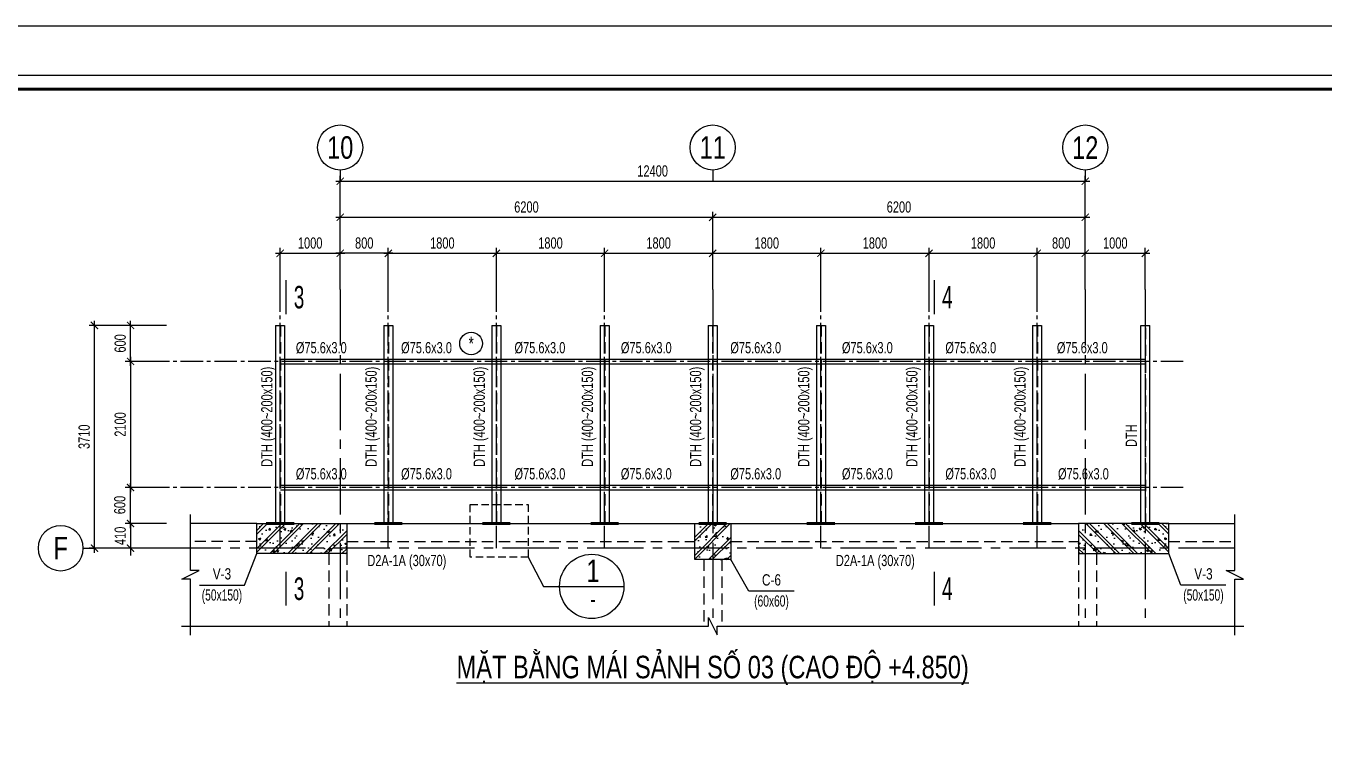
# Model space of a CAD drawing. Header units: millimetres. Extents: x 0 to 63075, y 0 to 44550.
# Drawn here: x 13894 to 35499, y 32726 to 44550 of the extents above; entities that cross this region are included whole.
import ezdxf
from ezdxf.enums import TextEntityAlignment as Align

# ---------------------------------------------------------------- set-up
doc = ezdxf.new("R2010")
doc.units = ezdxf.units.MM
doc.header["$LTSCALE"] = 250
doc.header["$MEASUREMENT"] = 0
doc.header["$PDMODE"] = 3
doc.linetypes.add('CENTER2', pattern=[1.125, 0.75, -0.125, 0.125, -0.125])
doc.linetypes.add('HIDDEN', pattern=[0.375, 0.25, -0.125])
doc.layers.get('0').update_dxf_attribs({"linetype": 'CONTINUOUS'})
doc.layers.get('Defpoints').update_dxf_attribs({"linetype": 'CONTINUOUS'})
for name, color, linetype in [('CDC-KHUNGTEN', 9, 'CONTINUOUS'), ('CDC.01.AXIS', 160, 'CENTER2'), ('CDC.02.DIM', 1, 'CONTINUOUS'), ('CDC.03.BORDER', 3, 'CONTINUOUS'), ('CDC.04.HIDDEN', 8, 'HIDDEN'), ('CDC.05.STEEL', 4, 'CONTINUOUS'), ('CDC.06.TEXT', 2, 'CONTINUOUS'), ('CDC.07.TEXTCOL', 3, 'CONTINUOUS'), ('CDC.08.TEXTBEAM', 2, 'CONTINUOUS'), ('CDC.10.HATCH', 251, 'CONTINUOUS'), ('CDC.11.NOTE', 8, 'CONTINUOUS'), ('CDC.14.STEELNUM', 9, 'CONTINUOUS'), ('TEXTCOL_SHAPE', 6, 'CONTINUOUS')]:
    doc.layers.add(name, color=color, linetype=linetype)
doc.styles.add('ARIAL', font='arial.ttf', dxfattribs={"width": 0.6})
doc.styles.add('BIGTEXT', font='arial.ttf', dxfattribs={"width": 0.8})
doc.styles.add('KCS_BIGTEXT', font='arial.ttf', dxfattribs={"width": 0.75})
doc.styles.add('KCS_SMTEXT', font='arial.ttf', dxfattribs={"width": 0.7})
doc.styles.add('SMTEXT', font='arial.ttf', dxfattribs={"width": 0.75})
doc.styles.add('vnsimplexh', font='arial.ttf', dxfattribs={"width": 0.7})
doc.dimstyles.new('KCS_DIM75', dxfattribs={"dimscale": 75, "dimtxt": 2.5, "dimasz": 1.6, "dimexe": 1.2, "dimexo": 0, "dimgap": 1, "dimtad": 1, "dimdec": 0, "dimzin": 0, "dimdsep": 46, "dimtxsty": 'KCS_SMTEXT', "dimblk": 'ARCHTICK', "dimcen": 0, "dimdle": 1, "dimclrd": 256, "dimclre": 256, "dimclrt": 2, "dimadec": 0, "dimazin": 0, "dimtfac": 1, "dimtdec": 0, "dimtix": 1, "dimtmove": 2, "dimatfit": 3, "dimfxl": 1, "dimtolj": 1, "dimtzin": 0, "dimarcsym": 0})

# ---------------------------------------------------------------- blocks, each defined once
blk = doc.blocks.new('_ArchTick')
at = {"color": 0, "linetype": 'ByBlock', "const_width": 0.15}
blk.add_lwpolyline([(-0.5, -0.5), (0.5, 0.5)], dxfattribs=at)
blk = doc.blocks.new('*D25')
at = {"layer": 'CDC.02.DIM', "lineweight": -2, "transparency": 16777216}
for p, q in [((19049, 41364), (25399, 41364)), ((19124, 40164), (19124, 41454)), ((25324, 40164), (25324, 41454))]:
    blk.add_line(p, q, dxfattribs=at)
at = {"layer": 'Defpoints', "color": 0, "transparency": 16777216}
for p in [(25324, 41364), (19124, 40164), (25324, 40164)]:
    blk.add_point(p, dxfattribs=at)
at = {"layer": 'CDC.02.DIM', "lineweight": -2, "transparency": 16777216, "xscale": 120, "yscale": 120, "zscale": 120, "rotation": 180}
blk.add_blockref('_ArchTick', (19124, 41364), dxfattribs=at)
at = {"layer": 'CDC.02.DIM', "lineweight": -2, "transparency": 16777216, "xscale": 120, "yscale": 120, "zscale": 120}
blk.add_blockref('_ArchTick', (25324, 41364), dxfattribs=at)
at = {"layer": 'CDC.02.DIM', "color": 2, "transparency": 16777216, "insert": (22224, 41534), "char_height": 187.5, "attachment_point": 5, "style": 'KCS_SMTEXT'}
blk.add_mtext('\\A1;6200', dxfattribs=at)
blk = doc.blocks.new('*D26')
at = {"layer": 'CDC.02.DIM', "lineweight": -2, "transparency": 16777216}
for p, q in [((25249, 41364), (31599, 41364)), ((25324, 40164), (25324, 41454)), ((31524, 40164), (31524, 41454))]:
    blk.add_line(p, q, dxfattribs=at)
at = {"layer": 'Defpoints', "color": 0, "transparency": 16777216}
for p in [(31524, 41364), (25324, 40164), (31524, 40164)]:
    blk.add_point(p, dxfattribs=at)
at = {"layer": 'CDC.02.DIM', "lineweight": -2, "transparency": 16777216, "xscale": 120, "yscale": 120, "zscale": 120, "rotation": 180}
blk.add_blockref('_ArchTick', (25324, 41364), dxfattribs=at)
at = {"layer": 'CDC.02.DIM', "lineweight": -2, "transparency": 16777216, "xscale": 120, "yscale": 120, "zscale": 120}
blk.add_blockref('_ArchTick', (31524, 41364), dxfattribs=at)
at = {"layer": 'CDC.02.DIM', "color": 2, "transparency": 16777216, "insert": (28424, 41534), "char_height": 187.5, "attachment_point": 5, "style": 'KCS_SMTEXT'}
blk.add_mtext('\\A1;6200', dxfattribs=at)
blk = doc.blocks.new('*D27')
at = {"layer": 'CDC.02.DIM', "lineweight": -2, "transparency": 16777216}
for p, q in [((16234, 36864), (15544, 36864)), ((15634, 36189), (15634, 36939)), ((16234, 36264), (15544, 36264))]:
    blk.add_line(p, q, dxfattribs=at)
at = {"layer": 'Defpoints', "color": 0, "transparency": 16777216}
for p in [(15634, 36864), (16234, 36864), (16234, 36264)]:
    blk.add_point(p, dxfattribs=at)
at = {"layer": 'CDC.02.DIM', "lineweight": -2, "transparency": 16777216, "xscale": 120, "yscale": 120, "zscale": 120}
for p, rotation in [((15634, 36864), 90), ((15634, 36264), 270)]:
    blk.add_blockref('_ArchTick', p, dxfattribs=dict(at, rotation=rotation))
at = {"layer": 'CDC.02.DIM', "color": 2, "transparency": 16777216, "insert": (15456, 36573), "char_height": 187.5, "attachment_point": 5, "rotation": 90, "style": 'KCS_SMTEXT'}
blk.add_mtext('\\A1;600', dxfattribs=at)
blk = doc.blocks.new('*D28')
at = {"layer": 'CDC.02.DIM', "lineweight": -2, "transparency": 16777216}
for p, q in [((15634, 36264), (15634, 36384)), ((16234, 36264), (15544, 36264)), ((15634, 36264), (15634, 35854)), ((16234, 35854), (15544, 35854)), ((15634, 35854), (15634, 35734))]:
    blk.add_line(p, q, dxfattribs=at)
at = {"layer": 'Defpoints', "color": 0, "transparency": 16777216}
for p in [(16234, 36264), (15634, 35854), (16234, 35854)]:
    blk.add_point(p, dxfattribs=at)
at = {"layer": 'CDC.02.DIM', "lineweight": -2, "transparency": 16777216, "xscale": 120, "yscale": 120, "zscale": 120}
for p, rotation in [((15634, 36264), 270), ((15634, 35854), 90)]:
    blk.add_blockref('_ArchTick', p, dxfattribs=dict(at, rotation=rotation))
at = {"layer": 'CDC.02.DIM', "color": 2, "transparency": 16777216, "insert": (15463, 36059), "char_height": 187.5, "attachment_point": 5, "rotation": 90, "style": 'KCS_SMTEXT'}
blk.add_mtext('\\A1;410', dxfattribs=at)
blk = doc.blocks.new('*D29')
at = {"layer": 'CDC.02.DIM', "lineweight": -2, "transparency": 16777216}
for p, q in [((16234, 39564), (14944, 39564)), ((15034, 35779), (15034, 39639)), ((16234, 35854), (14944, 35854))]:
    blk.add_line(p, q, dxfattribs=at)
at = {"layer": 'Defpoints', "color": 0, "transparency": 16777216}
for p in [(15034, 39564), (16234, 39564), (16234, 35854)]:
    blk.add_point(p, dxfattribs=at)
at = {"layer": 'CDC.02.DIM', "lineweight": -2, "transparency": 16777216, "xscale": 120, "yscale": 120, "zscale": 120}
for p, rotation in [((15034, 39564), 90), ((15034, 35854), 270)]:
    blk.add_blockref('_ArchTick', p, dxfattribs=dict(at, rotation=rotation))
at = {"layer": 'CDC.02.DIM', "color": 2, "transparency": 16777216, "insert": (14863, 37709), "char_height": 187.5, "attachment_point": 5, "rotation": 90, "style": 'KCS_SMTEXT'}
blk.add_mtext('\\A1;3710', dxfattribs=at)
blk = doc.blocks.new('*D42')
at = {"layer": 'CDC.02.DIM', "lineweight": -2, "transparency": 16777216}
for p, q in [((16234, 38964), (15544, 38964)), ((15634, 39039), (15634, 36789)), ((16234, 36864), (15544, 36864))]:
    blk.add_line(p, q, dxfattribs=at)
at = {"layer": 'Defpoints', "color": 0, "transparency": 16777216}
for p in [(16234, 38964), (15634, 36864), (16234, 36864)]:
    blk.add_point(p, dxfattribs=at)
at = {"layer": 'CDC.02.DIM', "lineweight": -2, "transparency": 16777216, "xscale": 120, "yscale": 120, "zscale": 120}
for p, rotation in [((15634, 38964), 90), ((15634, 36864), 270)]:
    blk.add_blockref('_ArchTick', p, dxfattribs=dict(at, rotation=rotation))
at = {"layer": 'CDC.02.DIM', "color": 2, "transparency": 16777216, "insert": (15463, 37914), "char_height": 187.5, "attachment_point": 5, "rotation": 90, "style": 'KCS_SMTEXT'}
blk.add_mtext('\\A1;2100', dxfattribs=at)
blk = doc.blocks.new('*D43')
at = {"layer": 'CDC.02.DIM', "lineweight": -2, "transparency": 16777216}
for p, q in [((31524, 40164), (31524, 40854)), ((32524, 40164), (32524, 40854)), ((31449, 40764), (32599, 40764))]:
    blk.add_line(p, q, dxfattribs=at)
at = {"layer": 'Defpoints', "color": 0, "transparency": 16777216}
for p in [(32524, 40764), (31524, 40164), (32524, 40164)]:
    blk.add_point(p, dxfattribs=at)
at = {"layer": 'CDC.02.DIM', "lineweight": -2, "transparency": 16777216, "xscale": 120, "yscale": 120, "zscale": 120, "rotation": 180}
blk.add_blockref('_ArchTick', (31524, 40764), dxfattribs=at)
at = {"layer": 'CDC.02.DIM', "lineweight": -2, "transparency": 16777216, "xscale": 120, "yscale": 120, "zscale": 120}
blk.add_blockref('_ArchTick', (32524, 40764), dxfattribs=at)
at = {"layer": 'CDC.02.DIM', "color": 2, "transparency": 16777216, "insert": (32024, 40934), "char_height": 187.5, "attachment_point": 5, "style": 'KCS_SMTEXT'}
blk.add_mtext('\\A1;1000', dxfattribs=at)
blk = doc.blocks.new('*D44')
at = {"layer": 'CDC.02.DIM', "lineweight": -2, "transparency": 16777216}
for p, q in [((18124, 40164), (18124, 40854)), ((19124, 40164), (19124, 40854)), ((18049, 40764), (19199, 40764))]:
    blk.add_line(p, q, dxfattribs=at)
at = {"layer": 'Defpoints', "color": 0, "transparency": 16777216}
for p in [(19124, 40764), (18124, 40164), (19124, 40164)]:
    blk.add_point(p, dxfattribs=at)
at = {"layer": 'CDC.02.DIM', "lineweight": -2, "transparency": 16777216, "xscale": 120, "yscale": 120, "zscale": 120, "rotation": 180}
blk.add_blockref('_ArchTick', (18124, 40764), dxfattribs=at)
at = {"layer": 'CDC.02.DIM', "lineweight": -2, "transparency": 16777216, "xscale": 120, "yscale": 120, "zscale": 120}
blk.add_blockref('_ArchTick', (19124, 40764), dxfattribs=at)
at = {"layer": 'CDC.02.DIM', "color": 2, "transparency": 16777216, "insert": (18624, 40934), "char_height": 187.5, "attachment_point": 5, "style": 'KCS_SMTEXT'}
blk.add_mtext('\\A1;1000', dxfattribs=at)
blk = doc.blocks.new('*D45')
at = {"layer": 'CDC.02.DIM', "lineweight": -2, "transparency": 16777216}
for p, q in [((19924, 40164), (19924, 40854)), ((21724, 40164), (21724, 40854)), ((19849, 40764), (21799, 40764))]:
    blk.add_line(p, q, dxfattribs=at)
at = {"layer": 'Defpoints', "color": 0, "transparency": 16777216}
for p in [(21724, 40764), (19924, 40164), (21724, 40164)]:
    blk.add_point(p, dxfattribs=at)
at = {"layer": 'CDC.02.DIM', "lineweight": -2, "transparency": 16777216, "xscale": 120, "yscale": 120, "zscale": 120, "rotation": 180}
blk.add_blockref('_ArchTick', (19924, 40764), dxfattribs=at)
at = {"layer": 'CDC.02.DIM', "lineweight": -2, "transparency": 16777216, "xscale": 120, "yscale": 120, "zscale": 120}
blk.add_blockref('_ArchTick', (21724, 40764), dxfattribs=at)
at = {"layer": 'CDC.02.DIM', "color": 2, "transparency": 16777216, "insert": (20824, 40934), "char_height": 187.5, "attachment_point": 5, "style": 'KCS_SMTEXT'}
blk.add_mtext('\\A1;1800', dxfattribs=at)
blk = doc.blocks.new('*D46')
at = {"layer": 'CDC.02.DIM', "lineweight": -2, "transparency": 16777216}
for p, q in [((16234, 39564), (15544, 39564)), ((15634, 38889), (15634, 39639)), ((16234, 38964), (15544, 38964))]:
    blk.add_line(p, q, dxfattribs=at)
at = {"layer": 'Defpoints', "color": 0, "transparency": 16777216}
for p in [(15634, 39564), (16234, 39564), (16234, 38964)]:
    blk.add_point(p, dxfattribs=at)
at = {"layer": 'CDC.02.DIM', "lineweight": -2, "transparency": 16777216, "xscale": 120, "yscale": 120, "zscale": 120}
for p, rotation in [((15634, 39564), 90), ((15634, 38964), 270)]:
    blk.add_blockref('_ArchTick', p, dxfattribs=dict(at, rotation=rotation))
at = {"layer": 'CDC.02.DIM', "color": 2, "transparency": 16777216, "insert": (15463, 39264), "char_height": 187.5, "attachment_point": 5, "rotation": 90, "style": 'KCS_SMTEXT'}
blk.add_mtext('\\A1;600', dxfattribs=at)
blk = doc.blocks.new('*D47')
at = {"layer": 'CDC.02.DIM', "lineweight": -2, "transparency": 16777216}
for p, q in [((21724, 40164), (21724, 40854)), ((23524, 40164), (23524, 40854)), ((21649, 40764), (23599, 40764))]:
    blk.add_line(p, q, dxfattribs=at)
at = {"layer": 'Defpoints', "color": 0, "transparency": 16777216}
for p in [(23524, 40764), (21724, 40164), (23524, 40164)]:
    blk.add_point(p, dxfattribs=at)
at = {"layer": 'CDC.02.DIM', "lineweight": -2, "transparency": 16777216, "xscale": 120, "yscale": 120, "zscale": 120, "rotation": 180}
blk.add_blockref('_ArchTick', (21724, 40764), dxfattribs=at)
at = {"layer": 'CDC.02.DIM', "lineweight": -2, "transparency": 16777216, "xscale": 120, "yscale": 120, "zscale": 120}
blk.add_blockref('_ArchTick', (23524, 40764), dxfattribs=at)
at = {"layer": 'CDC.02.DIM', "color": 2, "transparency": 16777216, "insert": (22624, 40934), "char_height": 187.5, "attachment_point": 5, "style": 'KCS_SMTEXT'}
blk.add_mtext('\\A1;1800', dxfattribs=at)
blk = doc.blocks.new('*D48')
at = {"layer": 'CDC.02.DIM', "lineweight": -2, "transparency": 16777216}
for p, q in [((23524, 40164), (23524, 40854)), ((25324, 40164), (25324, 40854)), ((23449, 40764), (25399, 40764))]:
    blk.add_line(p, q, dxfattribs=at)
at = {"layer": 'Defpoints', "color": 0, "transparency": 16777216}
for p in [(25324, 40764), (23524, 40164), (25324, 40164)]:
    blk.add_point(p, dxfattribs=at)
at = {"layer": 'CDC.02.DIM', "lineweight": -2, "transparency": 16777216, "xscale": 120, "yscale": 120, "zscale": 120, "rotation": 180}
blk.add_blockref('_ArchTick', (23524, 40764), dxfattribs=at)
at = {"layer": 'CDC.02.DIM', "lineweight": -2, "transparency": 16777216, "xscale": 120, "yscale": 120, "zscale": 120}
blk.add_blockref('_ArchTick', (25324, 40764), dxfattribs=at)
at = {"layer": 'CDC.02.DIM', "color": 2, "transparency": 16777216, "insert": (24424, 40934), "char_height": 187.5, "attachment_point": 5, "style": 'KCS_SMTEXT'}
blk.add_mtext('\\A1;1800', dxfattribs=at)
blk = doc.blocks.new('*D49')
at = {"layer": 'CDC.02.DIM', "lineweight": -2, "transparency": 16777216}
for p, q in [((25324, 40164), (25324, 40854)), ((27124, 40164), (27124, 40854)), ((25249, 40764), (27199, 40764))]:
    blk.add_line(p, q, dxfattribs=at)
at = {"layer": 'Defpoints', "color": 0, "transparency": 16777216}
for p in [(27124, 40764), (25324, 40164), (27124, 40164)]:
    blk.add_point(p, dxfattribs=at)
at = {"layer": 'CDC.02.DIM', "lineweight": -2, "transparency": 16777216, "xscale": 120, "yscale": 120, "zscale": 120, "rotation": 180}
blk.add_blockref('_ArchTick', (25324, 40764), dxfattribs=at)
at = {"layer": 'CDC.02.DIM', "lineweight": -2, "transparency": 16777216, "xscale": 120, "yscale": 120, "zscale": 120}
blk.add_blockref('_ArchTick', (27124, 40764), dxfattribs=at)
at = {"layer": 'CDC.02.DIM', "color": 2, "transparency": 16777216, "insert": (26224, 40934), "char_height": 187.5, "attachment_point": 5, "style": 'KCS_SMTEXT'}
blk.add_mtext('\\A1;1800', dxfattribs=at)
blk = doc.blocks.new('*D50')
at = {"layer": 'CDC.02.DIM', "lineweight": -2, "transparency": 16777216}
for p, q in [((27124, 40164), (27124, 40854)), ((28924, 40164), (28924, 40854)), ((27049, 40764), (28999, 40764))]:
    blk.add_line(p, q, dxfattribs=at)
at = {"layer": 'Defpoints', "color": 0, "transparency": 16777216}
for p in [(28924, 40764), (27124, 40164), (28924, 40164)]:
    blk.add_point(p, dxfattribs=at)
at = {"layer": 'CDC.02.DIM', "lineweight": -2, "transparency": 16777216, "xscale": 120, "yscale": 120, "zscale": 120, "rotation": 180}
blk.add_blockref('_ArchTick', (27124, 40764), dxfattribs=at)
at = {"layer": 'CDC.02.DIM', "lineweight": -2, "transparency": 16777216, "xscale": 120, "yscale": 120, "zscale": 120}
blk.add_blockref('_ArchTick', (28924, 40764), dxfattribs=at)
at = {"layer": 'CDC.02.DIM', "color": 2, "transparency": 16777216, "insert": (28024, 40934), "char_height": 187.5, "attachment_point": 5, "style": 'KCS_SMTEXT'}
blk.add_mtext('\\A1;1800', dxfattribs=at)
blk = doc.blocks.new('*D51')
at = {"layer": 'CDC.02.DIM', "lineweight": -2, "transparency": 16777216}
for p, q in [((28924, 40164), (28924, 40854)), ((30724, 40164), (30724, 40854)), ((28849, 40764), (30799, 40764))]:
    blk.add_line(p, q, dxfattribs=at)
at = {"layer": 'Defpoints', "color": 0, "transparency": 16777216}
for p in [(30724, 40764), (28924, 40164), (30724, 40164)]:
    blk.add_point(p, dxfattribs=at)
at = {"layer": 'CDC.02.DIM', "lineweight": -2, "transparency": 16777216, "xscale": 120, "yscale": 120, "zscale": 120, "rotation": 180}
blk.add_blockref('_ArchTick', (28924, 40764), dxfattribs=at)
at = {"layer": 'CDC.02.DIM', "lineweight": -2, "transparency": 16777216, "xscale": 120, "yscale": 120, "zscale": 120}
blk.add_blockref('_ArchTick', (30724, 40764), dxfattribs=at)
at = {"layer": 'CDC.02.DIM', "color": 2, "transparency": 16777216, "insert": (29824, 40934), "char_height": 187.5, "attachment_point": 5, "style": 'KCS_SMTEXT'}
blk.add_mtext('\\A1;1800', dxfattribs=at)
blk = doc.blocks.new('*D52')
at = {"layer": 'CDC.02.DIM', "lineweight": -2, "transparency": 16777216}
for p, q in [((30724, 40164), (30724, 40854)), ((31524, 40164), (31524, 40854)), ((30649, 40764), (31599, 40764))]:
    blk.add_line(p, q, dxfattribs=at)
at = {"layer": 'Defpoints', "color": 0, "transparency": 16777216}
for p in [(31524, 40764), (30724, 40164), (31524, 40164)]:
    blk.add_point(p, dxfattribs=at)
at = {"layer": 'CDC.02.DIM', "lineweight": -2, "transparency": 16777216, "xscale": 120, "yscale": 120, "zscale": 120, "rotation": 180}
blk.add_blockref('_ArchTick', (30724, 40764), dxfattribs=at)
at = {"layer": 'CDC.02.DIM', "lineweight": -2, "transparency": 16777216, "xscale": 120, "yscale": 120, "zscale": 120}
blk.add_blockref('_ArchTick', (31524, 40764), dxfattribs=at)
at = {"layer": 'CDC.02.DIM', "color": 2, "transparency": 16777216, "insert": (31124, 40934), "char_height": 187.5, "attachment_point": 5, "style": 'KCS_SMTEXT'}
blk.add_mtext('\\A1;800', dxfattribs=at)
blk = doc.blocks.new('_Axis name')
at = {"layer": 'CDC.02.DIM'}
blk.add_line((0, 2.5), (0, 0), dxfattribs=at)
blk.add_circle((0, 7.5), 5, dxfattribs=at)
at = {"layer": 'CDC.02.DIM', "style": 'BIGTEXT', "width": 0.75}
blk.add_attdef('.', text='', height=5, dxfattribs=at).set_placement((0, 7.5), align=Align.MIDDLE)
blk = doc.blocks.new('*D69')
at = {"layer": 'CDC.02.DIM', "lineweight": -2, "transparency": 16777216}
for p, q in [((19049, 41964), (31599, 41964)), ((19124, 40764), (19124, 42054)), ((31524, 40764), (31524, 42054))]:
    blk.add_line(p, q, dxfattribs=at)
at = {"layer": 'Defpoints', "color": 0, "transparency": 16777216}
for p in [(31524, 41964), (19124, 40764), (31524, 40764)]:
    blk.add_point(p, dxfattribs=at)
at = {"layer": 'CDC.02.DIM', "lineweight": -2, "transparency": 16777216, "xscale": 120, "yscale": 120, "zscale": 120, "rotation": 180}
blk.add_blockref('_ArchTick', (19124, 41964), dxfattribs=at)
at = {"layer": 'CDC.02.DIM', "lineweight": -2, "transparency": 16777216, "xscale": 120, "yscale": 120, "zscale": 120}
blk.add_blockref('_ArchTick', (31524, 41964), dxfattribs=at)
at = {"layer": 'CDC.02.DIM', "color": 2, "transparency": 16777216, "insert": (24324, 42134), "char_height": 187.5, "attachment_point": 5, "style": 'KCS_SMTEXT'}
blk.add_mtext('\\A1;12400', dxfattribs=at)
blk = doc.blocks.new('*D70')
at = {"layer": 'CDC.02.DIM', "lineweight": -2, "transparency": 16777216}
for p, q in [((19124, 40164), (19124, 40854)), ((19924, 40164), (19924, 40854)), ((19999, 40764), (19049, 40764))]:
    blk.add_line(p, q, dxfattribs=at)
at = {"layer": 'Defpoints', "color": 0, "transparency": 16777216}
for p in [(19124, 40764), (19124, 40164), (19924, 40164)]:
    blk.add_point(p, dxfattribs=at)
at = {"layer": 'CDC.02.DIM', "lineweight": -2, "transparency": 16777216, "xscale": 120, "yscale": 120, "zscale": 120, "rotation": 180}
blk.add_blockref('_ArchTick', (19124, 40764), dxfattribs=at)
at = {"layer": 'CDC.02.DIM', "lineweight": -2, "transparency": 16777216, "xscale": 120, "yscale": 120, "zscale": 120}
blk.add_blockref('_ArchTick', (19924, 40764), dxfattribs=at)
at = {"layer": 'CDC.02.DIM', "color": 2, "transparency": 16777216, "insert": (19524, 40934), "char_height": 187.5, "attachment_point": 5, "style": 'KCS_SMTEXT'}
blk.add_mtext('\\A1;800', dxfattribs=at)
blk = doc.blocks.new('GCC_01')
at = {"layer": 'CDC.06.TEXT'}
blk.add_line((0, 0), (0, 375), dxfattribs=at)
at = {"layer": 'CDC.06.TEXT', "style": 'KCS_BIGTEXT', "width": 0.6}
blk.add_attdef('1', text='', height=250, dxfattribs=at).set_placement((-83, 62), align=Align.RIGHT)
blk = doc.blocks.new('Khung tên chuẩn')
at = {"layer": 'CDC-KHUNGTEN', "color": 8}
blk.add_lwpolyline([(75096, 1100), (83000, 1100), (83000, 58300), (3000, 58300), (3000, 1100), (75096, 1100)], dxfattribs=at)
at = {"layer": 'CDC-KHUNGTEN', "color": 255, "lineweight": 60}
blk.add_lwpolyline([(74900, 1400), (74900, 58000), (3300, 58000), (3300, 1400), (74900, 1400)], close=True, dxfattribs=at)
at = {"layer": 'Defpoints', "color": 1, "ltscale": 0.2}
blk.add_lwpolyline([(0, 0), (0, 59400), (84100, 59400), (84100, 0), (0, 0)], close=True, dxfattribs=at)

msp = doc.modelspace()

# ---------------------------------------------------------------- hatches: boundary and pattern name
at = {"layer": 'CDC.10.HATCH'}
h = msp.add_hatch(dxfattribs=at)
h.set_pattern_fill('CHAU-01', color=256, scale=50, style=0, pattern_type=2)
h.set_pattern_definition([(50, (-1626769.3, -546678.15), (358.63009, -31.376067), [37.5, -412.5]), (355, (-1626769.3, -546678.15), (-69.37567, 376.09607), [30, -330]), (100.4514, (-1626739.4, -546680.76), (289.25469, 344.71977), [31.870095, -350.571056]), (46.1842, (-1626769.3, -546578.15), (533.62052, -82.75951), [56.25, -618.75]), (96.6356, (-1626724.8, -546585.04), (467.33135, 487.05894), [47.80514, -525.8565]), (351.1842, (-1626769.3, -546578.15), (467.33097, 487.0593), [45, -495]), (21, (-1626719.3, -546603.15), (298.453526, -201.309445), [37.5, -412.5]), (326, (-1626719.3, -546603.15), (121.657666, 362.57502), [30, -330]), (71.4514, (-1626694.42, -546619.92), (420.111314, 161.26525), [31.870095, -350.571056]), (37.5, (-1626769.29, -546678.15), (6.079928, 166.446927), [0, -326, 0, -335, 0, -331.25]), (7.5, (-1626769.3, -546678.15), (131.534769, 197.205856), [0, -191, 0, -318.5, 0, -126.25]), (327.5, (-1626880.79, -546678.15), (266.911218, -11.277436), [0, -125, 0, -390, 0, -517.5]), (317.5, (-1626930.8, -546678.15), (291.593085, 50.05249), [0, -162.5, 0, -259, 0, -367.5]), (45, (-1626769.3, -546678.15), (-150.26019, 150.26019), []), (45, (-1626769.3, -546616.9), (-150.26019, 150.26019), [])])
h.paths.add_polyline_path([(19233.7, 36263.9), (17733.7, 36263.9), (17733.7, 35763.9), (19233.7, 35763.9)])
h = msp.add_hatch(dxfattribs=at)
h.set_pattern_fill('CHAU-01', color=256, scale=50, style=0, pattern_type=2)
h.set_pattern_definition([(50, (-1656034.2, -163218.72), (358.63009, -31.37607), [37.5, -412.5]), (355, (-1656034.2, -163218.72), (-69.37567, 376.09607), [30, -330]), (100.4514, (-1656004.32, -163221.34), (289.25469, 344.71977), [31.870095, -350.571056]), (46.1842, (-1656034.2, -163118.72), (533.62052, -82.75951), [56.25, -618.75]), (96.6356, (-1655989.74, -163125.6), (467.33135, 487.05894), [47.80514, -525.8565]), (351.1842, (-1656034.2, -163118.7), (467.33097, 487.0593), [45, -495]), (21, (-1655984.2, -163143.72), (298.453526, -201.309445), [37.5, -412.5]), (326, (-1655984.2, -163143.72), (121.657666, 362.57502), [30, -330]), (71.4514, (-1655959.34, -163160.5), (420.111314, 161.26525), [31.870095, -350.571056]), (37.5, (-1656034.21, -163218.72), (6.079928, 166.446927), [0, -326, 0, -335, 0, -331.25]), (7.5, (-1656034.21, -163218.72), (131.534769, 197.205856), [0, -191, 0, -318.5, 0, -126.25]), (327.5, (-1656145.71, -163218.72), (266.911218, -11.277436), [0, -125, 0, -390, 0, -517.5]), (317.5, (-1656195.7, -163218.72), (291.593085, 50.05249), [0, -162.5, 0, -259, 0, -367.5]), (45, (-1656034.2, -163218.72), (-150.26019, 150.26019), []), (45, (-1656034.2, -163157.47), (-150.26019, 150.26019), [])])
h.paths.add_polyline_path([(25324, 36263.7), (25024, 36263.7), (25024, 35663.7), (25324, 35663.7)])
h.paths.add_polyline_path([(25624, 36263.7), (25324, 36263.7), (25324, 35663.7), (25624, 35663.7)])
h = msp.add_hatch(dxfattribs=at)
h.set_pattern_fill('CHAU-01', color=256, scale=50, style=0, pattern_type=2)
h.set_pattern_definition([(130, (1677416.78, -546678.15), (-358.63009, -31.376067), [37.5, -412.5]), (185, (1677416.78, -546678.15), (69.37567, 376.09607), [30, -330]), (79.5486, (1677386.9, -546680.76), (-289.25469, 344.71977), [31.870095, -350.571056]), (133.8158, (1677416.78, -546578.15), (-533.62052, -82.75951), [56.25, -618.75]), (83.3644, (1677372.3, -546585.04), (-467.33135, 487.05894), [47.80514, -525.8565]), (188.8158, (1677416.8, -546578.15), (-467.33097, 487.0593), [45, -495]), (159, (1677366.78, -546603.15), (-298.453526, -201.309445), [37.5, -412.5]), (214, (1677366.78, -546603.15), (-121.657666, 362.57502), [30, -330]), (108.5486, (1677341.9, -546619.92), (-420.111314, 161.26525), [31.870095, -350.571056]), (142.5, (1677416.78, -546678.15), (-6.079928, 166.446927), [0, -326, 0, -335, 0, -331.25]), (172.5, (1677416.78, -546678.15), (-131.534769, 197.205856), [0, -191, 0, -318.5, 0, -126.25]), (212.5, (1677528.28, -546678.15), (-266.911218, -11.277436), [0, -125, 0, -390, 0, -517.5]), (222.5, (1677578.28, -546678.15), (-291.593085, 50.05249), [0, -162.5, 0, -259, 0, -367.5]), (135, (1677416.78, -546678.15), (150.26019, 150.26019), []), (135, (1677416.78, -546616.9), (150.26019, 150.26019), [])])
h.paths.add_polyline_path([(31413.7, 36263.9), (32913.7, 36263.9), (32913.7, 35763.9), (31413.7, 35763.9)])

# ---------------------------------------------------------------- linework, layer by layer
at = {"layer": 'CDC.01.AXIS', "ltscale": 2}
for p, q in [((18123.7, 35853.7), (18123.7, 40163.7)), ((19923.7, 35853.7), (19923.7, 40163.7)), ((21723.7, 35853.7), (21723.7, 40163.7)), ((23523.7, 35853.7), (23523.7, 40163.7)), ((27123.7, 35853.7), (27123.7, 40163.7)), ((28923.7, 35853.7), (28923.7, 40163.7)), ((30723.7, 35853.7), (30723.7, 40163.7)), ((33155, 38963.7), (16233.7, 38963.7)), ((33155, 36863.7), (16233.7, 36863.7))]:
    msp.add_line(p, q, dxfattribs=at)
at = {"layer": 'CDC.01.AXIS', "ltscale": 5}
for p, q in [((19123.7, 40163.7), (19123.7, 34553.7)), ((25323.7, 40163.7), (25323.7, 34553.7)), ((31523.7, 40163.7), (31523.7, 34553.7)), ((32523.7, 40163.7), (32523.7, 34553.7)), ((34013.7, 35853.7), (16233.7, 35853.7))]:
    msp.add_line(p, q, dxfattribs=at)
at = {"layer": 'CDC.03.BORDER'}
for p, q in [((18048.7, 39563.7), (18048.7, 36263.9)), ((18048.7, 39563.7), (18198.7, 39563.7)), ((18198.7, 39563.7), (18198.7, 36263.9)), ((19848.7, 39563.7), (19848.7, 36263.9)), ((19848.7, 39563.7), (19998.7, 39563.7)), ((19998.7, 39563.7), (19998.7, 36263.9)), ((21648.7, 39563.7), (21648.7, 36263.9)), ((21648.7, 39563.7), (21798.7, 39563.7)), ((21798.7, 39563.7), (21798.7, 36263.9)), ((23448.7, 39563.7), (23448.7, 36263.9)), ((23448.7, 39563.7), (23598.7, 39563.7)), ((23598.7, 39563.7), (23598.7, 36263.9)), ((25248.7, 39563.7), (25248.7, 36263.9)), ((25248.7, 39563.7), (25398.7, 39563.7)), ((25398.7, 39563.7), (25398.7, 36263.9)), ((27048.7, 39563.7), (27048.7, 36263.9)), ((27048.7, 39563.7), (27198.7, 39563.7)), ((27198.7, 39563.7), (27198.7, 36263.9)), ((28848.7, 39563.7), (28848.7, 36263.9)), ((28848.7, 39563.7), (28998.7, 39563.7)), ((28998.7, 39563.7), (28998.7, 36263.9)), ((30648.7, 39563.7), (30648.7, 36263.9)), ((30648.7, 39563.7), (30798.7, 39563.7)), ((30798.7, 39563.7), (30798.7, 36263.9)), ((32448.7, 36263.9), (32448.7, 39563.7)), ((32448.7, 39563.7), (32598.7, 39563.7)), ((32598.7, 36263.9), (32598.7, 39563.7)), ((18198.7, 39001.7), (19848.7, 39001.7)), ((18198.7, 38925.7), (19848.7, 38925.7)), ((19998.7, 39001.7), (21648.7, 39001.7)), ((19998.7, 38925.7), (21648.7, 38925.7)), ((21798.7, 39001.7), (23448.7, 39001.7)), ((21798.7, 38925.7), (23448.7, 38925.7)), ((23598.7, 39001.7), (25248.7, 39001.7)), ((23598.7, 38925.7), (25248.7, 38925.7)), ((25398.7, 39001.7), (27048.7, 39001.7)), ((25398.7, 38925.7), (27048.7, 38925.7)), ((27198.7, 39001.7), (28848.7, 39001.7)), ((27198.7, 38925.7), (28848.7, 38925.7)), ((28998.7, 39001.7), (30648.7, 39001.7)), ((28998.7, 38925.7), (30648.7, 38925.7)), ((30798.7, 39001.7), (32448.7, 39001.7)), ((30798.7, 38925.7), (32448.7, 38925.7)), ((18198.7, 36901.7), (19848.7, 36901.7)), ((18198.7, 36825.7), (19848.7, 36825.7)), ((19998.7, 36901.7), (21648.7, 36901.7)), ((19998.7, 36825.7), (21648.7, 36825.7)), ((21798.7, 36901.7), (23448.7, 36901.7)), ((21798.7, 36825.7), (23448.7, 36825.7)), ((23598.7, 36901.7), (25248.7, 36901.7)), ((23598.7, 36825.7), (25248.7, 36825.7)), ((25398.7, 36901.7), (27048.7, 36901.7)), ((25398.7, 36825.7), (27048.7, 36825.7)), ((27198.7, 36901.7), (28848.7, 36901.7)), ((27198.7, 36825.7), (28848.7, 36825.7)), ((28998.7, 36901.7), (30648.7, 36901.7)), ((28998.7, 36825.7), (30648.7, 36825.7)), ((30798.7, 36901.7), (32448.7, 36901.7)), ((30798.7, 36825.7), (32448.7, 36825.7)), ((17733.7, 36263.7), (16633.7, 36263.7)), ((19233.8, 36263.7), (25073.7, 36263.7)), ((25624, 36263.7), (31413.7, 36263.7)), ((32913.8, 36263.7), (34013.7, 36263.7))]:
    msp.add_line(p, q, dxfattribs=at)
at = {"layer": 'CDC.04.HIDDEN', "ltscale": 3}
for p, q in [((18119.7, 39563.7), (18119.7, 36263.9)), ((18127.7, 39563.7), (18127.7, 36263.9)), ((19919.7, 39563.7), (19919.7, 36263.9)), ((19927.7, 39563.7), (19927.7, 36263.9)), ((21719.7, 39563.7), (21719.7, 36263.9)), ((21727.7, 39563.7), (21727.7, 36263.9)), ((23519.7, 39563.7), (23519.7, 36263.9)), ((23527.7, 39563.7), (23527.7, 36263.9)), ((25319.7, 39563.7), (25319.7, 36263.9)), ((25327.7, 39563.7), (25327.7, 36263.9)), ((27119.7, 39563.7), (27119.7, 36263.9)), ((27127.7, 39563.7), (27127.7, 36263.9)), ((28919.7, 39563.7), (28919.7, 36263.9)), ((28927.7, 39563.7), (28927.7, 36263.9)), ((30719.7, 39563.7), (30719.7, 36263.9)), ((30727.7, 39563.7), (30727.7, 36263.9)), ((32519.7, 39523.7), (32519.7, 36263.9)), ((32527.7, 39523.7), (32527.7, 36263.9)), ((18127.7, 39001.7), (18198.7, 39001.7)), ((18127.7, 38925.7), (18198.7, 38925.7)), ((19848.7, 39001.7), (19998.7, 39001.7)), ((19848.7, 38925.7), (19998.7, 38925.7)), ((21648.7, 39001.7), (21798.7, 39001.7)), ((21648.7, 38925.7), (21798.7, 38925.7)), ((23448.7, 39001.7), (23598.7, 39001.7)), ((23448.7, 38925.7), (23598.7, 38925.7)), ((25248.7, 39001.7), (25398.7, 39001.7)), ((25248.7, 38925.7), (25398.7, 38925.7)), ((27048.7, 39001.7), (27198.7, 39001.7)), ((27048.7, 38925.7), (27198.7, 38925.7)), ((28848.7, 39001.7), (28998.7, 39001.7)), ((28848.7, 38925.7), (28998.7, 38925.7)), ((30648.7, 39001.7), (30798.7, 39001.7)), ((30648.7, 38925.7), (30798.7, 38925.7)), ((32448.7, 39001.7), (32519.7, 39001.7)), ((32448.7, 38925.7), (32519.7, 38925.7)), ((18127.7, 36901.7), (18198.7, 36901.7)), ((18127.7, 36825.7), (18198.7, 36825.7)), ((19848.7, 36901.7), (19998.7, 36901.7)), ((19848.7, 36825.7), (19998.7, 36825.7)), ((21648.7, 36901.7), (21798.7, 36901.7)), ((21648.7, 36825.7), (21798.7, 36825.7)), ((23448.7, 36901.7), (23598.7, 36901.7)), ((23448.7, 36825.7), (23598.7, 36825.7)), ((25248.7, 36901.7), (25398.7, 36901.7)), ((25248.7, 36825.7), (25398.7, 36825.7)), ((27048.7, 36901.7), (27198.7, 36901.7)), ((27048.7, 36825.7), (27198.7, 36825.7)), ((28848.7, 36901.7), (28998.7, 36901.7)), ((28848.7, 36825.7), (28998.7, 36825.7)), ((30648.7, 36901.7), (30798.7, 36901.7)), ((30648.7, 36825.7), (30798.7, 36825.7)), ((32448.7, 36901.7), (32519.7, 36901.7)), ((32448.7, 36825.7), (32519.7, 36825.7)), ((17733.7, 35963.7), (16633.7, 35963.7)), ((19233.7, 35963.7), (25023.7, 35963.7)), ((25624, 35963.7), (31413.7, 35963.7)), ((32913.7, 35963.7), (34013.7, 35963.7)), ((18933.7, 35763.9), (18933.7, 34553.7)), ((19233.7, 35763.9), (19233.7, 34553.7)), ((25173.7, 35663.9), (25173.7, 34553.7)), ((25473.7, 35663.9), (25473.7, 34553.7)), ((31413.7, 35763.9), (31413.7, 34553.7)), ((31713.7, 35763.9), (31713.7, 34553.7))]:
    msp.add_line(p, q, dxfattribs=at)
at = {"layer": 'CDC.05.STEEL', "ltscale": 2000, "elevation": 0}
for points in [[(17733.7, 36263.9), (19233.7, 36263.9), (19233.7, 35763.9), (17733.7, 35763.9)], [(25024, 36263.7), (25624, 36263.7), (25624, 35663.7), (25024, 35663.7)], [(32913.7, 36263.9), (31413.7, 36263.9), (31413.7, 35763.9), (32913.7, 35763.9)]]:
    msp.add_lwpolyline(points, close=True, dxfattribs=at)
at = {"layer": 'CDC.05.STEEL', "const_width": 50, "elevation": 0}
for points in [[(17889.8, 36263.9), (18357.7, 36263.9)], [(19689.8, 36263.9), (20157.7, 36263.9)], [(21489.8, 36263.9), (21957.7, 36263.9)], [(23289.8, 36263.9), (23757.7, 36263.9)], [(25089.8, 36263.9), (25557.7, 36263.9)], [(26889.8, 36263.9), (27357.7, 36263.9)], [(28689.8, 36263.9), (29157.7, 36263.9)], [(30489.8, 36263.9), (30957.7, 36263.9)], [(32289.8, 36263.9), (32757.7, 36263.9)]]:
    msp.add_lwpolyline(points, dxfattribs=at)
at = {"layer": 'CDC.06.TEXT', "color": 1}
msp.add_line((22774.2, 35217.1), (23845.6, 35217.1), dxfattribs=at)
msp.add_circle((23309.9, 35217.1), 535.7, dxfattribs=at)
at = {"layer": 'CDC.07.TEXTCOL', "color": 1, "elevation": 0}
for points in [[(16780.6, 35238.9), (17530.6, 35238.9), (17733.7, 35763.9)], [(26677.1, 35138.7), (25927.1, 35138.7), (25624, 35663.7)], [(33866.8, 35238.9), (33116.8, 35238.9), (32913.7, 35763.9)]]:
    msp.add_lwpolyline(points, dxfattribs=at)
at = {"layer": 'CDC.11.NOTE', "linetype": 'HIDDEN', "ltscale": 2}
msp.add_lwpolyline([(21287.4, 36581.8), (22254.1, 36581.8), (22254.1, 35704.3), (21287.4, 35704.3)], close=True, dxfattribs=at)
at = {"layer": 'CDC.11.NOTE', "elevation": 0}
for points in [[(16633.7, 34403.7), (16633.7, 35336.7), (16489.7, 35336.7), (16777.7, 35480.7), (16633.7, 35480.7), (16633.7, 36413.7)], [(34013.7, 34403.7), (34013.7, 35336.7), (34157.7, 35336.7), (33869.7, 35480.7), (34013.7, 35480.7), (34013.7, 36413.7)]]:
    msp.add_lwpolyline(points, dxfattribs=at)
at = {"layer": 'CDC.11.NOTE'}
for points in [[(22254.1, 35704.3), (22507.7, 35217.1), (22774.2, 35217.1)], [(16483.7, 34553.7), (25251.7, 34553.7), (25251.7, 34697.7), (25395.7, 34409.7), (25395.7, 34553.7), (34163.7, 34553.7)]]:
    msp.add_lwpolyline(points, dxfattribs=at)
at = {"layer": 'CDC.14.STEELNUM'}
msp.add_circle((21302.5, 39262.3), 189, dxfattribs=at)

# ---------------------------------------------------------------- block references
at = {"xscale": 0.7500000055733835, "yscale": 0.7500000055733835, "zscale": 0.7500000055733835}
msp.add_blockref('Khung tên chuẩn', (0, 0), dxfattribs=at)
at = {"xscale": 75, "yscale": 75, "zscale": 75}
for p, values in [((19123.7, 41963.7), {'.': '10'}), ((25323.7, 41963.7), {'.': '11'}), ((31523.7, 41963.7), {'.': '12'})]:
    msp.add_blockref('_Axis name', p, dxfattribs=at).add_auto_attribs(values)
ref = msp.add_blockref('GCC_01', (18226.7, 39752.9), dxfattribs=dict(xscale=-1.5, yscale=1.5, zscale=1.5))
ref.add_attrib('1', '3', dxfattribs={"layer": 'CDC.06.TEXT', "height": 375, "style": 'KCS_BIGTEXT', "width": 0.6}).set_placement((18526.5, 39846.7), align=Align.RIGHT)
ref = msp.add_blockref('GCC_01', (29016.1, 39752.9), dxfattribs=dict(xscale=-1.5, yscale=1.5, zscale=1.5))
ref.add_attrib('1', '4', dxfattribs={"layer": 'CDC.06.TEXT', "height": 375, "style": 'KCS_BIGTEXT', "width": 0.6}).set_placement((29315.9, 39846.7), align=Align.RIGHT)
ref = msp.add_blockref('_Axis name', (15033.7, 35853.7), dxfattribs=dict(xscale=-75, yscale=75, zscale=75, rotation=90))
ref.add_attrib('.', 'F', dxfattribs={"layer": 'CDC.02.DIM', "height": 375, "style": 'BIGTEXT', "width": 0.75}).set_placement((14471.2, 35853.7), align=Align.MIDDLE)
ref = msp.add_blockref('GCC_01', (18226.7, 34898), dxfattribs=dict(xscale=-1.5, yscale=1.5, zscale=1.5))
ref.add_attrib('1', '3', dxfattribs={"layer": 'CDC.06.TEXT', "height": 375, "style": 'KCS_BIGTEXT', "width": 0.6}).set_placement((18526.5, 34991.7), align=Align.RIGHT)
ref = msp.add_blockref('GCC_01', (29016.1, 34898), dxfattribs=dict(xscale=-1.5, yscale=1.5, zscale=1.5))
ref.add_attrib('1', '4', dxfattribs={"layer": 'CDC.06.TEXT', "height": 375, "style": 'KCS_BIGTEXT', "width": 0.6}).set_placement((29315.9, 34991.7), align=Align.RIGHT)

# ---------------------------------------------------------------- texts
at = {"layer": 'CDC.06.TEXT', "style": 'SMTEXT', "width": 0.75}
for s, height, p in [('1', 375, (23332.1, 35476.7)), ('-', 267.9, (23332.1, 35004.5))]:
    msp.add_text(s, height=height, dxfattribs=at).set_placement(p, align=Align.MIDDLE_CENTER)
at = {"layer": 'CDC.06.TEXT', "style": 'ARIAL', "width": 0.75}
msp.add_text('%%UMẶT BẰNG MÁI SẢNH SỐ 03 (CAO ĐỘ +4.850)', height=375, dxfattribs=at).set_placement((25323.7, 33875), align=Align.MIDDLE)
at = {"layer": 'CDC.07.TEXTCOL', "style": 'SMTEXT', "width": 0.75}
for s, p in [('V-3', (17155.6, 35426.4)), ('V-3', (33491.8, 35426.4)), ('C-6', (26302.1, 35326.2))]:
    msp.add_text(s, height=187.5, dxfattribs=at).set_placement(p, align=Align.MIDDLE)
at = {"layer": 'CDC.08.TEXTBEAM', "style": 'vnsimplexh', "width": 0.7}
for p in [(18386, 39098.8), (20137.5, 39098.8), (22024.8, 39098.8), (23795, 39098.8), (25616.9, 39098.8), (27474.5, 39098.8), (29196.2, 39098.8), (31051.9, 39098.8), (18386, 36998.8), (20137.5, 36998.8), (22024.8, 36998.8), (23795, 36998.8), (25616.9, 36998.8), (27474.5, 36998.8), (29196.2, 36998.8), (31070.8, 36998.8)]:
    msp.add_text('%%C75.6x3.0', height=187.5, dxfattribs=at).set_placement(p)
for s, p in [('DTH (400~200x150)', (17996.2, 37209)), ('DTH (400~200x150)', (19732.2, 37209)), ('DTH (400~200x150)', (21532.2, 37209)), ('DTH (400~200x150)', (23332.2, 37209)), ('DTH (400~200x150)', (25132.2, 37209)), ('DTH (400~200x150)', (26932.2, 37209)), ('DTH (400~200x150)', (28732.2, 37209)), ('DTH (400~200x150)', (30532.2, 37209)), ('DTH', (32384, 37538.3))]:
    msp.add_text(s, height=187.5, rotation=90, dxfattribs=at).set_placement(p)
at = {"layer": 'CDC.08.TEXTBEAM', "style": 'ARIAL', "width": 0.7}
for p in [(20232.6, 35648.9), (28030.8, 35648.9)]:
    msp.add_text('D2A-1A (30x70)', height=187.5, dxfattribs=at).set_placement(p, align=Align.MIDDLE_CENTER)
at = {"layer": 'CDC.14.STEELNUM', "style": 'vnsimplexh', "width": 0.7}
msp.add_text('*', height=225, dxfattribs=at).set_placement((21304, 39262.3), align=Align.MIDDLE)
at = {"layer": 'TEXTCOL_SHAPE', "style": 'SMTEXT', "width": 0.65}
for s, p in [('(50x150)', (17155.6, 35051.4)), ('(60x60)', (26302.1, 34951.2)), ('(50x150)', (33491.8, 35051.4))]:
    msp.add_text(s, height=187.5, dxfattribs=at).set_placement(p, align=Align.MIDDLE)

# ---------------------------------------------------------------- dimensions: what is measured, and where the dimension line sits
at = {"layer": 'CDC.02.DIM'}
dim = msp.add_linear_dim(base=(31523.7, 41963.7), p1=(19123.7, 40763.7), p2=(31523.7, 40763.7), dimstyle='KCS_DIM75', dxfattribs=at)
dim.commit()
dim.dimension.update_dxf_attribs({"geometry": '*D69', "text_midpoint": (24323.7, 42134.4), "dimtype": 160})
for base, p1, p2, picture, middle in [((25323.7, 41363.7), (19123.7, 40163.7), (25323.7, 40163.7), '*D25', (22223.7, 41534.4)), ((31523.7, 41363.7), (25323.7, 40163.7), (31523.7, 40163.7), '*D26', (28423.7, 41534.4)), ((19123.7, 40763.7), (18123.7, 40163.7), (19123.7, 40163.7), '*D44', (18623.7, 40934.4)), ((21723.7, 40763.7), (19923.7, 40163.7), (21723.7, 40163.7), '*D45', (20823.7, 40934.4)), ((23523.7, 40763.7), (21723.7, 40163.7), (23523.7, 40163.7), '*D47', (22623.7, 40934.4)), ((25323.7, 40763.7), (23523.7, 40163.7), (25323.7, 40163.7), '*D48', (24423.7, 40934.4)), ((27123.7, 40763.7), (25323.7, 40163.7), (27123.7, 40163.7), '*D49', (26223.7, 40934.4)), ((28923.7, 40763.7), (27123.7, 40163.7), (28923.7, 40163.7), '*D50', (28023.7, 40934.4)), ((30723.7, 40763.7), (28923.7, 40163.7), (30723.7, 40163.7), '*D51', (29823.7, 40934.4)), ((31523.7, 40763.7), (30723.7, 40163.7), (31523.7, 40163.7), '*D52', (31123.7, 40934.4)), ((32523.7, 40763.7), (31523.7, 40163.7), (32523.7, 40163.7), '*D43', (32023.7, 40934.4))]:
    dim = msp.add_linear_dim(base=base, p1=p1, p2=p2, dimstyle='KCS_DIM75', dxfattribs=at)
    dim.commit()
    dim.dimension.update_dxf_attribs({"geometry": picture, "text_midpoint": middle})
for base, p1, p2, angle, picture, middle in [((19123.7, 40763.7), (19923.7, 40163.7), (19123.7, 40163.7), 180, '*D70', (19523.7, 40934.4)), ((15033.7, 39563.7), (16233.7, 35853.7), (16233.7, 39563.7), 90, '*D29', (14863, 37708.7)), ((15633.7, 39563.7), (16233.7, 38963.7), (16233.7, 39563.7), 90, '*D46', (15463, 39263.7)), ((15633.7, 36863.7), (16233.7, 38963.7), (16233.7, 36863.7), 90, '*D42', (15463, 37913.7)), ((15633.7, 35853.7), (16233.7, 36263.9), (16233.7, 35853.7), 90, '*D28', (15463, 36058.8))]:
    dim = msp.add_linear_dim(base=base, p1=p1, p2=p2, angle=angle, dimstyle='KCS_DIM75', dxfattribs=at)
    dim.commit()
    dim.dimension.update_dxf_attribs({"geometry": picture, "text_midpoint": middle})
dim = msp.add_linear_dim(base=(15633.7, 36863.7), p1=(16233.7, 36263.9), p2=(16233.7, 36863.7), angle=90, dimstyle='KCS_DIM75', dxfattribs=at)
dim.commit()
dim.dimension.update_dxf_attribs({"geometry": '*D27', "text_midpoint": (15456.1, 36573), "dimtype": 160})

doc.saveas('drawing.dxf')
